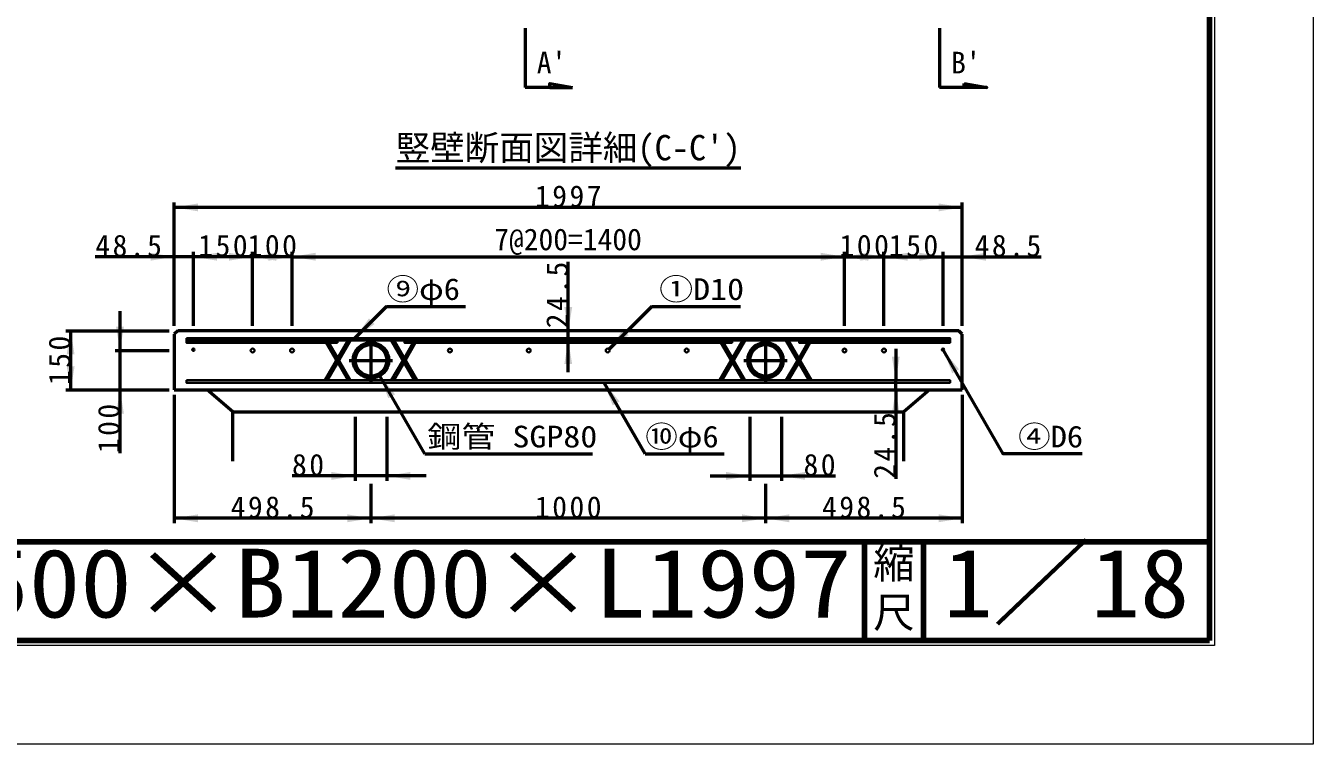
# Model space of a CAD drawing. Units: millimetres, scale not verified, with parts at other scales. Extents: x -2102 to 2102, y -1485 to 1485.
# Drawn here: x 797 to 2102, y -1485 to -757 of the extents above; entities that cross this region are included whole.
import ezdxf
from ezdxf.enums import TextEntityAlignment as Align

# ---------------------------------------------------------------- set-up
doc = ezdxf.new("R2010")
doc.units = ezdxf.units.MM
doc.header["$LTSCALE"] = 5
doc.linetypes.add('LONG_DASHED_DOTTED', pattern=[15.25, 12, -1.5, 0.25, -1.5])
doc.layers.add('0-0_V-nasSTD', color=7, linetype='Continuous', lineweight=50)
doc.layers.add('0-1_0', color=7, linetype='Continuous', lineweight=100)
doc.styles.add('ＭＳ ゴシック', font='')
doc.styles.get('ＭＳ ゴシック').set_extended_font_data('MS Gothic')

msp = doc.modelspace()

# ---------------------------------------------------------------- linework, layer by layer
at = {"layer": '0-0_V-nasSTD'}
for p, q in [((1303.572, -759.532), (1303.572, -819.532)), ((1723.572, -759.532), (1723.572, -819.532)), ((1328.572, -819.532), (1303.572, -819.532)), ((1328.572, -819.532), (1351.612, -819.532)), ((1748.572, -819.532), (1723.572, -819.532)), ((1748.572, -819.532), (1748.572, -815.692)), ((1172.359, -901.068), (1522.359, -901.068)), ((947.959, -1061.068), (947.959, -936.068)), ((1746.759, -1061.068), (1746.759, -936.068)), ((1746.759, -941.068), (947.959, -941.068)), ((947.959, -991.068), (867.959, -991.068)), ((967.359, -991.068), (947.959, -991.068)), ((967.359, -1061.068), (967.359, -986.068)), ((1027.359, -991.068), (967.359, -991.068)), ((1027.359, -1061.068), (1027.359, -986.068)), ((1067.359, -991.068), (1027.359, -991.068)), ((1067.359, -1061.068), (1067.359, -986.068)), ((1067.359, -991.068), (1627.359, -991.068)), ((1627.359, -1061.068), (1627.359, -986.068)), ((1627.359, -991.068), (1667.359, -991.068)), ((1667.359, -1061.068), (1667.359, -986.068)), ((1667.359, -991.068), (1727.359, -991.068)), ((1727.359, -1061.068), (1727.359, -986.068)), ((1727.359, -991.068), (1746.759, -991.068)), ((1746.759, -991.068), (1826.759, -991.068)), ((1347.359, -1066.068), (1347.359, -996.068)), ((1163.12, -1041.468), (1131.12, -1073.468)), ((1163.12, -1041.468), (1243.12, -1041.468)), ((1431.959, -1041.468), (1388.773, -1084.653)), ((1431.959, -1041.468), (1521.959, -1041.468)), ((892.959, -1046.068), (892.959, -1086.068)), ((837.959, -1066.068), (942.959, -1066.068)), ((842.959, -1066.068), (842.959, -1126.068)), ((951.559, -1066.068), (947.959, -1069.668)), ((947.959, -1069.668), (947.959, -1126.068)), ((1743.159, -1066.068), (951.559, -1066.068)), ((1347.359, -1075.868), (1347.359, -1066.068)), ((1746.759, -1069.668), (1743.159, -1066.068)), ((1746.759, -1126.068), (1746.759, -1069.668)), ((1347.359, -1107.868), (1347.359, -1075.868)), ((887.959, -1086.068), (942.959, -1086.068)), ((892.959, -1086.068), (892.959, -1126.068)), ((1679.359, -1084.268), (1679.359, -1116.268)), ((1202.091, -1190.868), (1156.359, -1111.656)), ((1425.389, -1190.868), (1383.819, -1118.868)), ((1679.359, -1126.068), (1679.359, -1116.268)), ((837.959, -1126.068), (942.959, -1126.068)), ((892.959, -1126.068), (892.959, -1190.068)), ((947.959, -1126.068), (1746.759, -1126.068)), ((947.959, -1131.068), (947.959, -1261.068)), ((1007.359, -1148.132), (981.18, -1126.068)), ((1679.359, -1126.068), (1679.359, -1216.068)), ((1713.537, -1126.068), (1687.359, -1148.132)), ((1746.759, -1131.068), (1746.759, -1261.068)), ((1007.359, -1198.068), (1007.359, -1148.132)), ((1007.359, -1148.132), (1687.359, -1148.132)), ((1687.359, -1198.068), (1687.359, -1148.132)), ((1131.359, -1153.132), (1131.359, -1218.132)), ((1163.359, -1153.132), (1163.359, -1218.132)), ((1531.359, -1153.132), (1531.359, -1218.132)), ((1563.359, -1153.132), (1563.359, -1218.132)), ((1202.091, -1190.868), (1372.091, -1190.868)), ((1425.389, -1190.868), (1505.389, -1190.868)), ((1131.359, -1213.132), (1067.359, -1213.132)), ((1163.359, -1213.132), (1131.359, -1213.132)), ((1203.359, -1213.132), (1163.359, -1213.132)), ((1491.359, -1213.132), (1531.359, -1213.132)), ((1531.359, -1213.132), (1563.359, -1213.132)), ((1563.359, -1213.132), (1618.359, -1213.132)), ((1147.359, -1221.068), (1147.359, -1261.068)), ((1547.359, -1221.068), (1547.359, -1261.068)), ((1147.359, -1256.068), (947.959, -1256.068)), ((1547.359, -1256.068), (1147.359, -1256.068)), ((1746.759, -1256.068), (1547.359, -1256.068))]:
    msp.add_line(p, q, dxfattribs=at)
at = {"layer": '0-0_V-nasSTD', "lineweight": 35}
for p, q in [((1123.981, -1075.868), (1100.656, -1116.268)), ((1102.042, -1078.268), (1112.318, -1096.068)), ((1103.427, -1116.268), (1126.752, -1075.868)), ((1113.704, -1093.668), (1104.813, -1078.268)), ((1113.359, -1075.868), (1113.359, -1078.268)), ((1167.965, -1075.868), (1191.29, -1116.268)), ((1194.061, -1116.268), (1170.736, -1075.868)), ((1181.013, -1093.668), (1189.904, -1078.268)), ((1192.676, -1078.268), (1182.399, -1096.068)), ((1523.981, -1075.868), (1500.656, -1116.268)), ((1502.042, -1078.268), (1512.318, -1096.068)), ((1503.427, -1116.268), (1526.752, -1075.868)), ((1513.704, -1093.668), (1504.813, -1078.268)), ((1567.965, -1075.868), (1591.29, -1116.268)), ((1594.061, -1116.268), (1570.736, -1075.868)), ((1581.013, -1093.668), (1589.904, -1078.268)), ((1592.676, -1078.268), (1582.399, -1096.068)), ((1115.09, -1096.068), (1126.752, -1116.268)), ((1167.965, -1116.268), (1179.628, -1096.068)), ((1515.09, -1096.068), (1526.752, -1116.268)), ((1567.965, -1116.268), (1579.628, -1096.068)), ((1123.981, -1116.268), (1113.704, -1098.468)), ((1181.013, -1098.468), (1170.736, -1116.268)), ((1523.981, -1116.268), (1513.704, -1098.468)), ((1581.013, -1098.468), (1570.736, -1116.268))]:
    msp.add_line(p, q, dxfattribs=at)
at = {"layer": '0-0_V-nasSTD', "linetype": 'LONG_DASHED_DOTTED'}
for p, q in [((1147.359, -1074.068), (1147.359, -1118.068)), ((1547.359, -1074.068), (1547.359, -1118.068)), ((1125.359, -1096.068), (1169.359, -1096.068)), ((1525.359, -1096.068), (1569.359, -1096.068))]:
    msp.add_line(p, q, dxfattribs=at)
at = {"layer": '0-0_V-nasSTD', "lineweight": 100}
for p, q in [((1647.5, -1280), (1647.5, -1380)), ((1707.5, -1280), (1707.5, -1380)), ((-1997.5, -1380), (1997.5, -1380))]:
    msp.add_line(p, q, dxfattribs=at)
at = {"layer": '0-0_V-nasSTD', "lineweight": 18}
for points in [[(-2102.5, -1485), (-2102.5, 1485), (2102.5, 1485), (2102.5, -1485)], [(-2002.5, -1385), (-2002.5, 1385), (2002.5, 1385), (2002.5, -1385)]]:
    msp.add_lwpolyline(points, close=True, dxfattribs=at)
at = {"layer": '0-0_V-nasSTD', "lineweight": 100}
msp.add_lwpolyline([(1997.5, -1380), (1997.5, 1380), (-1997.5, 1380)], dxfattribs=at)
at = {"layer": '0-0_V-nasSTD'}
for points in [[(1328.572, -819.532), (1328.572, -815.692), (1351.612, -819.532)], [(1748.572, -815.692), (1771.612, -819.532), (1748.572, -819.532)], [(1868.327, -1190.868), (1788.327, -1190.868), (1727.959, -1086.307)]]:
    msp.add_lwpolyline(points, dxfattribs=at)
at = {"layer": '0-0_V-nasSTD', "lineweight": 35}
for points in [[(960.359, -1073.468), (960.359, -1075.868), (1734.359, -1075.868), (1734.359, -1073.468)], [(960.359, -1116.268), (960.359, -1118.668), (1734.359, -1118.668), (1734.359, -1116.268)]]:
    msp.add_lwpolyline(points, close=True, dxfattribs=at)
for points in [[(960.359, -1075.868), (960.359, -1078.268), (1113.359, -1078.268)], [(1181.359, -1075.868), (1181.359, -1078.268), (1513.359, -1078.268), (1513.359, -1075.868)], [(1581.359, -1075.868), (1581.359, -1078.268), (1734.359, -1078.268), (1734.359, -1075.868)]]:
    msp.add_lwpolyline(points, dxfattribs=at)
at = {"layer": '0-0_V-nasSTD'}
for centre, radius in [((1147.359, -1096.068), 18), ((1147.359, -1096.068), 16), ((1547.359, -1096.068), 18), ((1547.359, -1096.068), 16)]:
    msp.add_circle(centre, radius, dxfattribs=at)
at = {"layer": '0-0_V-nasSTD', "lineweight": 35}
for centre, radius in [((967.359, -1085.268), 1.2), ((1027.359, -1086.068), 2), ((1067.359, -1086.068), 2), ((1227.359, -1086.068), 2), ((1307.359, -1086.068), 2), ((1387.359, -1086.068), 2), ((1467.359, -1086.068), 2), ((1627.359, -1086.068), 2), ((1667.359, -1086.068), 2), ((1727.359, -1085.268), 1.2)]:
    msp.add_circle(centre, radius, dxfattribs=at)
at = {"layer": '0-0_V-nasSTD'}
for points in [[(947.959, -941.068), (971.959, -941.068), (971.959, -937.068)], [(1722.759, -941.068), (1722.759, -937.068), (1746.759, -941.068)], [(947.959, -941.068), (971.959, -945.068), (971.959, -941.068)], [(1722.759, -945.068), (1722.759, -941.068), (1746.759, -941.068)], [(923.959, -991.068), (923.959, -987.068), (947.959, -991.068)], [(923.959, -995.068), (923.959, -991.068), (947.959, -991.068)], [(967.359, -991.068), (991.359, -991.068), (991.359, -987.068)], [(967.359, -991.068), (991.359, -995.068), (991.359, -991.068)], [(1003.359, -991.068), (1003.359, -987.068), (1027.359, -991.068)], [(1003.359, -995.068), (1003.359, -991.068), (1027.359, -991.068)], [(1027.359, -991.068), (1051.359, -991.068), (1051.359, -987.068)], [(1027.359, -991.068), (1051.359, -995.068), (1051.359, -991.068)], [(1043.359, -991.068), (1043.359, -987.068), (1067.359, -991.068)], [(1043.359, -995.068), (1043.359, -991.068), (1067.359, -991.068)], [(1067.359, -991.068), (1091.359, -991.068), (1091.359, -987.068)], [(1067.359, -991.068), (1091.359, -995.068), (1091.359, -991.068)], [(1603.359, -991.068), (1603.359, -987.068), (1627.359, -991.068)], [(1603.359, -995.068), (1603.359, -991.068), (1627.359, -991.068)], [(1627.359, -991.068), (1651.359, -991.068), (1651.359, -987.068)], [(1627.359, -991.068), (1651.359, -995.068), (1651.359, -991.068)], [(1643.359, -991.068), (1643.359, -987.068), (1667.359, -991.068)], [(1643.359, -995.068), (1643.359, -991.068), (1667.359, -991.068)], [(1667.359, -991.068), (1691.359, -991.068), (1691.359, -987.068)], [(1667.359, -991.068), (1691.359, -995.068), (1691.359, -991.068)], [(1703.359, -991.068), (1703.359, -987.068), (1727.359, -991.068)], [(1703.359, -995.068), (1703.359, -991.068), (1727.359, -991.068)], [(1746.759, -991.068), (1770.759, -991.068), (1770.759, -987.068)], [(1746.759, -991.068), (1770.759, -995.068), (1770.759, -991.068)], [(1343.359, -1042.068), (1347.359, -1066.068), (1347.359, -1042.068)], [(1347.359, -1066.068), (1347.359, -1042.068), (1351.359, -1042.068)], [(1131.12, -1073.468), (1145.262, -1053.669), (1148.091, -1056.497)], [(1131.12, -1073.468), (1148.091, -1056.497), (1150.919, -1059.326)], [(838.959, -1090.068), (842.959, -1090.068), (842.959, -1066.068)], [(842.959, -1090.068), (842.959, -1066.068), (846.959, -1090.068)], [(888.959, -1062.068), (892.959, -1086.068), (892.959, -1062.068)], [(892.959, -1086.068), (892.959, -1062.068), (896.959, -1062.068)], [(1388.773, -1084.653), (1402.915, -1064.854), (1405.743, -1067.683)], [(1388.773, -1084.653), (1405.743, -1067.683), (1408.572, -1070.511)], [(1343.359, -1099.868), (1347.359, -1099.868), (1347.359, -1075.868)], [(1347.359, -1099.868), (1347.359, -1075.868), (1351.359, -1099.868)], [(1675.359, -1092.268), (1679.359, -1116.268), (1679.359, -1092.268)], [(1679.359, -1116.268), (1679.359, -1092.268), (1683.359, -1092.268)], [(1727.959, -1086.307), (1736.495, -1109.092), (1739.959, -1107.092)], [(1727.959, -1086.307), (1739.959, -1107.092), (1743.423, -1105.092)], [(838.959, -1102.068), (842.959, -1126.068), (842.959, -1102.068)], [(842.959, -1126.068), (842.959, -1102.068), (846.959, -1102.068)], [(1156.359, -1111.656), (1164.895, -1134.441), (1168.359, -1132.441)], [(1156.359, -1111.656), (1168.359, -1132.441), (1171.823, -1130.441)], [(1383.819, -1118.868), (1392.355, -1141.652), (1395.819, -1139.652)], [(1383.819, -1118.868), (1395.819, -1139.652), (1399.284, -1137.652)], [(888.959, -1150.068), (892.959, -1150.068), (892.959, -1126.068)], [(892.959, -1150.068), (892.959, -1126.068), (896.959, -1150.068)], [(1675.359, -1150.068), (1679.359, -1150.068), (1679.359, -1126.068)], [(1679.359, -1150.068), (1679.359, -1126.068), (1683.359, -1150.068)], [(1107.359, -1213.132), (1107.359, -1209.132), (1131.359, -1213.132)], [(1107.359, -1217.132), (1107.359, -1213.132), (1131.359, -1213.132)], [(1163.359, -1213.132), (1187.359, -1213.132), (1187.359, -1209.132)], [(1163.359, -1213.132), (1187.359, -1217.132), (1187.359, -1213.132)], [(1507.359, -1213.132), (1507.359, -1209.132), (1531.359, -1213.132)], [(1507.359, -1217.132), (1507.359, -1213.132), (1531.359, -1213.132)], [(1563.359, -1213.132), (1587.359, -1213.132), (1587.359, -1209.132)], [(1563.359, -1213.132), (1587.359, -1217.132), (1587.359, -1213.132)], [(947.959, -1256.068), (971.959, -1256.068), (971.959, -1252.068)], [(1123.359, -1256.068), (1123.359, -1252.068), (1147.359, -1256.068)], [(1147.359, -1256.068), (1171.359, -1256.068), (1171.359, -1252.068)], [(1523.359, -1256.068), (1523.359, -1252.068), (1547.359, -1256.068)], [(1547.359, -1256.068), (1571.359, -1256.068), (1571.359, -1252.068)], [(1722.759, -1256.068), (1722.759, -1252.068), (1746.759, -1256.068)], [(947.959, -1256.068), (971.959, -1260.068), (971.959, -1256.068)], [(1123.359, -1260.068), (1123.359, -1256.068), (1147.359, -1256.068)], [(1147.359, -1256.068), (1171.359, -1260.068), (1171.359, -1256.068)], [(1523.359, -1260.068), (1523.359, -1256.068), (1547.359, -1256.068)], [(1547.359, -1256.068), (1571.359, -1260.068), (1571.359, -1256.068)], [(1722.759, -1260.068), (1722.759, -1256.068), (1746.759, -1256.068)]]:
    msp.add_solid(points, dxfattribs=at)
at = {"layer": '0-1_0'}
msp.add_line((-1997.5, -1280), (1997.5, -1280), dxfattribs=at)

# ---------------------------------------------------------------- texts
at = {"layer": '0-0_V-nasSTD', "style": 'ＭＳ ゴシック'}
for s, height, p in [("A'", 21.99, (1315.461, -811.975)), ("B'", 21.99, (1735.461, -811.975)), ("竪壁断面図詳細(C-C')", 25.66, (1172.359, -901.068)), ('7@200=1400', 21.99, (1272.359, -991.068)), ('縮', 30.79, (1656.482, -1326.001)), ('尺', 30.79, (1656.476, -1375.99))]:
    msp.add_text(s, height=height, dxfattribs=at).set_placement(p, align=Align.BOTTOM_LEFT)
for s, height, width, p in [('⑨φ6', 21.99, 1.1, (1163.12, -1041.468)), ('①D10', 21.99, 1.15, (1439.459, -1041.468)), ('鋼管 SGP80', 21.99, 1.15, (1204.591, -1190.868)), ('⑩φ6', 21.99, 1.1, (1425.389, -1190.868)), ('④D6', 21.99, 1.1, (1803.327, -1190.868)), ('1／18', 69.65, 1.05, (1727.75, -1377.418)), ('H1500×B1200×L1997', 69.65, 1.1, (644.25, -1377.492))]:
    msp.add_text(s, height=height, dxfattribs=dict(at, width=width)).set_placement(p, align=Align.BOTTOM_LEFT)
at = {"layer": '0-0_V-nasSTD', "char_height": 21.99, "attachment_point": 7, "style": 'ＭＳ ゴシック'}
for s, insert in [('\\T1.17;1997', (1313.609, -941.068)), ('\\T1.17;48.5', (867.959, -991.068)), ('\\T1.17;150', (972.359, -991.068)), ('\\T1.17;100', (1022.359, -991.068)), ('\\T1.17;100', (1622.359, -991.068)), ('\\T1.17;150', (1672.359, -991.068)), ('\\T1.17;48.5', (1759.259, -991.068)), ('\\T1.17;80', (1067.359, -1213.132)), ('\\T1.17;80', (1585.859, -1213.132)), ('\\T1.17;498.5', (1005.159, -1256.068)), ('\\T1.17;1000', (1313.609, -1256.068)), ('\\T1.17;498.5', (1604.559, -1256.068))]:
    msp.add_mtext(s, dxfattribs=dict(at, insert=insert))
at = {"layer": '0-0_V-nasSTD', "char_height": 21.99, "attachment_point": 7, "rotation": 90, "style": 'ＭＳ ゴシック'}
for s, insert in [('\\T1.17;24.5', (1347.359, -1063.568)), ('\\T1.17;150', (842.959, -1121.068)), ('\\T1.17;100', (892.959, -1190.068)), ('\\T1.17;24.5', (1679.359, -1216.068))]:
    msp.add_mtext(s, dxfattribs=dict(at, insert=insert))

doc.saveas('drawing.dxf')
